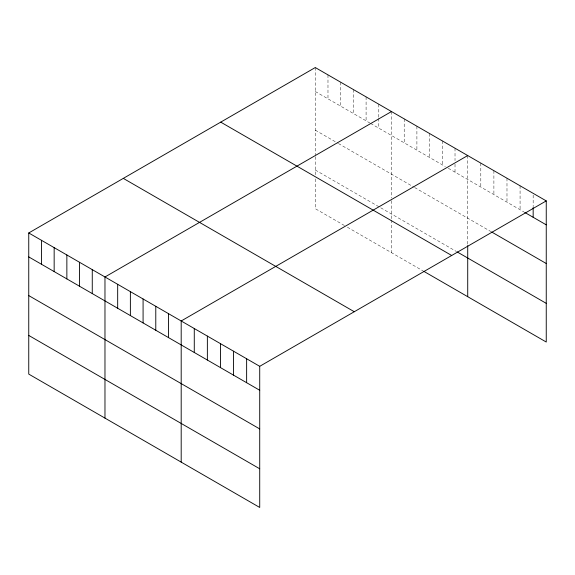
<?xml version="1.0" encoding="UTF-8"?>
<svg xmlns="http://www.w3.org/2000/svg" width="575" height="575" viewBox="0 0 575 575"><rect width="100%" height="100%" fill="white"/><g stroke="black" fill="none" stroke-linecap="round" stroke-linejoin="round"><path stroke-width="0.43" stroke-dasharray="2.88 2.16" d="M315.28 67.541L315.28 154.955M315.28 91.49L369.826 122.985M370.573 123.417L445.302 166.556M448.292 168.281L523.926 211.945M315.28 130.158L337.697 143.103M338.445 143.534L413.914 187.112M414.661 187.543L490.82 231.509M315.28 170.006L456.507 251.548M344.418 225.508L315.28 208.682L315.28 178.602M347.408 227.233L422.884 270.803M533.162 195.112L533.162 206.641M520.073 185.783L520.073 209.724M506.985 178.221L506.985 202.17M493.896 170.667L493.896 194.616M480.808 163.113L480.808 187.055M467.719 155.552L467.719 244.734M455.019 148.221L455.019 160.633M455.019 164.184L455.019 172.162M442.312 140.889L442.312 164.831M429.611 133.551L429.611 157.5M416.904 126.22L416.904 150.161M404.203 118.881L404.203 142.83M391.496 111.55L391.496 198.073M391.496 200.732L391.496 219.168M391.496 220.031L391.496 252.684M378.796 104.212L378.796 117.516M378.796 118.407L378.796 128.16M366.088 96.88L366.088 120.822M353.388 89.549L353.388 113.491M340.68 82.211L340.68 106.159M327.98 74.879L327.98 98.821M315.28 156.723L315.28 175.167"/><path stroke-width="0.86" d="M546.25 200.898L259.72 366.318L259.72 507.459L28.75 374.102L28.75 232.968L315.28 67.541L546.25 200.898L546.25 342.032L423.631 271.235M391.496 111.55L104.973 276.978L104.973 418.111M467.719 155.552L181.19 320.979L181.19 462.12M524.695 212.391L546.25 224.839M491.589 231.955L546.25 263.515M457.254 251.979L546.25 303.356M220.721 122.13L451.698 255.487M123.302 178.379L354.279 311.729M28.75 232.968L259.72 366.318M28.75 256.91L259.72 390.267M28.75 295.586L259.72 428.936M28.75 335.433L259.72 468.783M533.162 207.525L533.162 217.285M467.719 245.626L467.719 296.693M246.632 358.764L246.632 382.706M233.543 351.203L233.543 375.152M220.455 343.649L220.455 367.598M207.367 336.095L207.367 360.036M194.278 328.533L194.278 352.482M168.489 313.648L168.489 337.59M155.782 306.31L155.782 330.258M143.082 298.978L143.082 322.92M130.381 291.64L130.381 315.589M117.674 284.309L117.674 308.25M92.266 269.639L92.266 293.581M79.566 262.308L79.566 286.249M66.858 254.969L66.858 278.918M54.158 247.638L54.158 271.58M41.45 240.3L41.45 264.248"/></g></svg>
